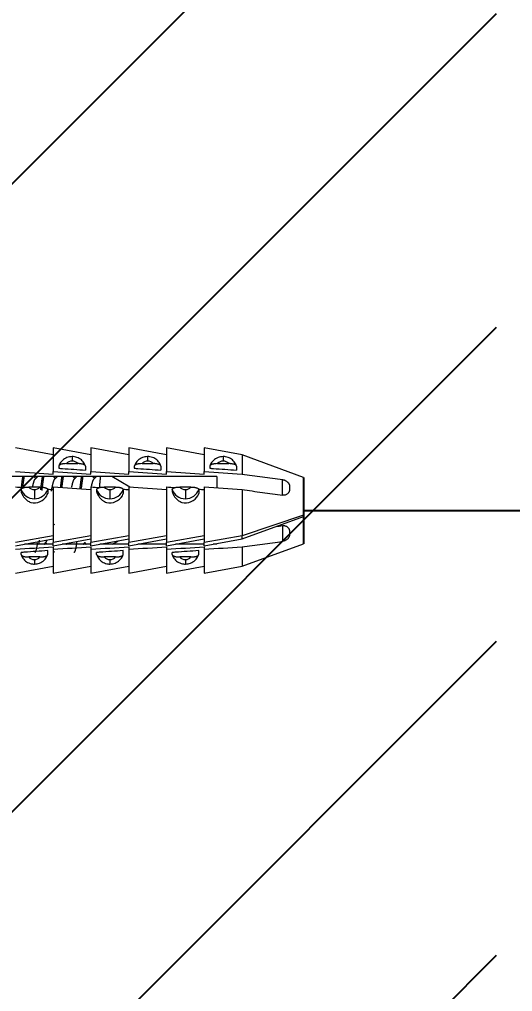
# Model space of a CAD drawing. Header units: millimetres. Extents: x 11618 to 13994, y -5897 to -2537.
# Drawn here: x 13550.8 to 13586, y -3831.5 to -3762 of the extents above; entities that cross this region are included whole.
import ezdxf

# ---------------------------------------------------------------- set-up
doc = ezdxf.new("R2010")
doc.units = ezdxf.units.MM
doc.layers.add('DIM', color=3, linetype='Continuous', lineweight=13)
doc.layers.add('hatch', color=2, linetype='Continuous')
doc.styles.get("Standard").update_dxf_attribs({"font": 'arial.ttf'})
doc.dimstyles.get("Standard").update_dxf_attribs({"dimtxt": 0.18, "dimasz": 0.18, "dimexe": 0.18, "dimexo": 0.0625, "dimgap": 0.09, "dimtad": 0, "dimtih": 1, "dimtoh": 1, "dimdec": 1, "dimdsep": 46, "dimtxsty": 'Standard', "dimcen": 0.09, "dimadec": 0, "dimazin": 0, "dimtfac": 1, "dimtdec": 1, "dimtofl": 0, "dimtmove": 0, "dimatfit": 3, "dimfxl": 1, "dimtolj": 1, "dimtzin": 0, "dimarcsym": 0})

# ---------------------------------------------------------------- blocks, each defined once
blk = doc.blocks.new('*D31')
at = {"layer": 'Defpoints', "color": 0, "transparency": 16777216}
for p in [(13571.092, -3797.14), (13583.429, -4678.241), (13722.898, -4678.241)]:
    blk.add_point(p, dxfattribs=at)
at = {"layer": 'DIM', "color": 0, "lineweight": -2, "transparency": 16777216}
for p, q in [((13571.155, -3797.14), (13723.078, -3797.14)), ((13722.898, -3815.14), (13722.898, -4228.975)), ((13722.898, -4660.241), (13722.898, -4257.355)), ((13583.491, -4678.241), (13723.078, -4678.241))]:
    blk.add_line(p, q, dxfattribs=at)
at = {"layer": 'DIM', "color": 0, "transparency": 16777216}
for points in [[(13719.898, -3815.14), (13725.898, -3815.14), (13722.898, -3797.14)], [(13719.898, -4660.241), (13725.898, -4660.241), (13722.898, -4678.241)]]:
    blk.add_solid(points, dxfattribs=at)
at = {"layer": 'DIM', "color": 3, "transparency": 16777216, "insert": (13722.898, -4243.165), "char_height": 18, "attachment_point": 5}
blk.add_mtext('\\A1;881', dxfattribs=at)

msp = doc.modelspace()

# ---------------------------------------------------------------- hatches: boundary and pattern name
at = {"layer": 'hatch'}
h = msp.add_hatch(dxfattribs=at)
h.set_pattern_fill('ANSI31', color=256, scale=5)
h.set_pattern_definition([(45, (-1601.865, 0), (-11.22532, 11.22532), [])])
h.paths.add_polyline_path([(13534.892, -5533.88), (13584.892, -5533.88), (13584.892, -3463.314), (13534.892, -3463.314)])

# ---------------------------------------------------------------- linework, layer by layer
at = {"linetype": 'Continuous', "lineweight": 18, "extrusion": (-1, -2.22045e-16, 0)}
for p, q in [((13553.192, -3793.162), (13550.492, -3792.662)), ((13553.192, -3792.662), (13553.192, -3794.337)), ((13555.892, -3793.162), (13553.192, -3792.662)), ((13555.892, -3792.662), (13555.892, -3794.337)), ((13558.592, -3793.162), (13555.892, -3792.662)), ((13558.592, -3792.662), (13558.592, -3794.337)), ((13561.292, -3793.162), (13558.592, -3792.662)), ((13561.292, -3792.662), (13561.292, -3794.337)), ((13563.992, -3793.162), (13561.292, -3792.662)), ((13563.992, -3792.662), (13563.992, -3794.337)), ((13566.692, -3793.162), (13563.992, -3792.662)), ((13566.692, -3793.162), (13566.692, -3794.524)), ((13571.092, -3794.762), (13566.692, -3793.162)), ((13553.588, -3793.965), (13553.588, -3794.11)), ((13554.142, -3793.782), (13554.942, -3793.782)), ((13555.496, -3793.965), (13555.496, -3794.245)), ((13558.988, -3793.965), (13558.988, -3794.11)), ((13559.542, -3793.782), (13560.342, -3793.782)), ((13560.896, -3793.965), (13560.896, -3794.245)), ((13564.388, -3793.965), (13564.388, -3794.11)), ((13564.942, -3793.782), (13565.742, -3793.782)), ((13566.296, -3793.965), (13566.296, -3794.245)), ((13564.892, -3794.712), (13541.892, -3794.712)), ((13553.192, -3794.524), (13553.192, -3794.337)), ((13555.892, -3794.524), (13555.892, -3794.337)), ((13558.674, -3795.459), (13557.381, -3794.712)), ((13558.592, -3794.524), (13558.592, -3794.337)), ((13561.292, -3794.524), (13561.292, -3794.337)), ((13563.992, -3794.524), (13563.992, -3794.337)), ((13564.892, -3794.712), (13564.892, -3795.515)), ((13571.092, -3797.464), (13571.092, -3794.762)), ((13550.888, -3795.64), (13550.888, -3795.784)), ((13552.242, -3795.456), (13551.442, -3795.456)), ((13552.796, -3795.64), (13552.796, -3795.919)), ((13553.192, -3795.453), (13553.192, -3799.417)), ((13555.892, -3795.453), (13555.892, -3799.417)), ((13556.288, -3795.64), (13556.288, -3795.784)), ((13557.642, -3795.456), (13556.842, -3795.456)), ((13558.196, -3795.64), (13558.196, -3795.919)), ((13558.592, -3795.453), (13558.592, -3799.417)), ((13561.292, -3795.453), (13561.292, -3799.417)), ((13561.688, -3795.64), (13561.688, -3795.784)), ((13563.042, -3795.456), (13562.242, -3795.456)), ((13563.596, -3795.64), (13563.596, -3795.919)), ((13563.992, -3795.453), (13563.992, -3799.417)), ((13566.692, -3795.64), (13566.692, -3798.952)), ((13570.092, -3795.422), (13570.092, -3795.608)), ((13566.692, -3799.162), (13571.092, -3797.562)), ((13571.092, -3797.464), (13571.092, -3797.562)), ((13571.092, -3799.518), (13571.092, -3797.562)), ((13566.692, -3799.162), (13566.692, -3798.952)), ((13570.092, -3798.651), (13570.092, -3798.838)), ((13550.492, -3799.662), (13553.192, -3799.162)), ((13553.193, -3799.543), (13551.137, -3799.543)), ((13553.192, -3799.662), (13555.892, -3799.162)), ((13553.192, -3799.662), (13553.192, -3799.417)), ((13553.192, -3799.725), (13553.192, -3799.906)), ((13555.892, -3799.543), (13553.836, -3799.543)), ((13555.892, -3799.662), (13558.592, -3799.162)), ((13555.892, -3799.662), (13555.892, -3799.417)), ((13555.892, -3799.725), (13555.892, -3799.906)), ((13558.592, -3799.543), (13556.536, -3799.543)), ((13557.425, -3799.543), (13557.844, -3799.3)), ((13558.592, -3799.662), (13561.292, -3799.162)), ((13558.592, -3799.662), (13558.592, -3799.417)), ((13558.592, -3799.725), (13558.592, -3799.906)), ((13561.292, -3799.543), (13559.236, -3799.543)), ((13561.292, -3799.662), (13563.992, -3799.162)), ((13561.292, -3799.662), (13561.292, -3799.417)), ((13561.292, -3799.725), (13561.292, -3799.906)), ((13563.992, -3799.543), (13561.936, -3799.543)), ((13563.992, -3799.662), (13566.692, -3799.162)), ((13563.992, -3799.662), (13563.992, -3799.417)), ((13563.992, -3799.725), (13563.992, -3799.906)), ((13564.892, -3799.543), (13564.636, -3799.543)), ((13564.892, -3799.543), (13564.892, -3799.495)), ((13566.692, -3801.118), (13571.092, -3799.518)), ((13566.692, -3799.725), (13566.692, -3801.118)), ((13550.888, -3800.276), (13550.888, -3800.136)), ((13552.242, -3800.454), (13551.442, -3800.454)), ((13552.796, -3800.276), (13552.796, -3800.005)), ((13553.192, -3799.906), (13553.192, -3801.618)), ((13555.892, -3799.906), (13555.892, -3801.618)), ((13556.288, -3800.276), (13556.288, -3800.136)), ((13557.642, -3800.454), (13556.842, -3800.454)), ((13558.196, -3800.276), (13558.196, -3800.005)), ((13558.592, -3799.906), (13558.592, -3801.618)), ((13561.292, -3799.906), (13561.292, -3801.618)), ((13561.688, -3800.276), (13561.688, -3800.136)), ((13563.042, -3800.454), (13562.242, -3800.454)), ((13563.596, -3800.276), (13563.596, -3800.005)), ((13563.992, -3799.906), (13563.992, -3801.618)), ((13550.492, -3801.618), (13553.192, -3801.118)), ((13553.192, -3801.618), (13555.892, -3801.118)), ((13555.892, -3801.618), (13558.592, -3801.118)), ((13558.592, -3801.618), (13561.292, -3801.118)), ((13561.292, -3801.618), (13563.992, -3801.118)), ((13563.992, -3801.618), (13566.692, -3801.118))]:
    msp.add_line(p, q, dxfattribs=at)
at = {"linetype": 'Continuous', "lineweight": 13, "extrusion": (-1, -2.22045e-16, 0)}
for p, q in [((13554.542, -3793.279), (13554.542, -3793.596)), ((13559.942, -3793.279), (13559.942, -3793.596)), ((13565.342, -3793.279), (13565.342, -3793.596)), ((13569.592, -3796.04), (13569.592, -3794.924)), ((13551.842, -3795.642), (13551.842, -3796.291)), ((13557.242, -3795.642), (13557.242, -3796.291)), ((13562.642, -3795.642), (13562.642, -3796.291)), ((13571.092, -3797.464), (13566.692, -3798.952)), ((13569.592, -3798.216), (13569.592, -3799.338)), ((13553.192, -3798.952), (13550.492, -3799.417)), ((13555.892, -3798.952), (13553.192, -3799.417)), ((13558.592, -3798.952), (13555.892, -3799.417)), ((13561.292, -3798.952), (13558.592, -3799.417)), ((13563.992, -3798.952), (13561.292, -3799.417)), ((13566.692, -3798.952), (13563.992, -3799.417)), ((13551.842, -3800.641), (13551.842, -3800.963)), ((13557.242, -3800.641), (13557.242, -3800.963)), ((13562.642, -3800.641), (13562.642, -3800.963))]:
    msp.add_line(p, q, dxfattribs=at)
at = {"color": 6}
msp.add_line((13571.092, -3794.762), (13571.092, -3799.518), dxfattribs=at)
at = {"linetype": 'Continuous', "lineweight": 13}
for centre, major_axis, ratio, start_param, end_param in [((13554.542, -3794.061), (-0.5, 0), 0.930053, 4.712389, 5.639684), ((13554.542, -3794.061), (-0.5, 0), 0.930053, 3.785094, 4.712389), ((13559.942, -3794.061), (-0.5, 0), 0.930053, 4.712389, 5.639684), ((13559.942, -3794.061), (-0.5, 0), 0.930053, 3.785094, 4.712389), ((13565.342, -3794.061), (-0.5, 0), 0.930053, 4.712389, 5.639684), ((13565.342, -3794.061), (-0.5, 0), 0.930053, 3.785094, 4.712389), ((13551.842, -3795.177), (-0.5, 0), 0.930053, 0.643501, 1.570796), ((13551.842, -3795.177), (-0.5, 0), 0.930053, 1.570796, 2.498092), ((13557.242, -3795.177), (-0.5, 0), 0.930053, 0.643501, 1.570796), ((13557.242, -3795.177), (-0.5, 0), 0.930053, 1.570796, 2.498092), ((13562.642, -3795.177), (-0.5, 0), 0.930053, 0.643501, 1.570796), ((13562.642, -3795.177), (-0.5, 0), 0.930053, 1.570796, 2.498092), ((13551.842, -3800.174), (0.5, 0), 0.934495, 3.785094, 4.712389), ((13551.842, -3800.174), (0.5, 0), 0.934495, 4.712389, 5.639684), ((13557.242, -3800.174), (0.5, 0), 0.934495, 3.785094, 4.712389), ((13557.242, -3800.174), (0.5, 0), 0.934495, 4.712389, 5.639684), ((13562.642, -3800.174), (0.5, 0), 0.934495, 3.785094, 4.712389), ((13562.642, -3800.174), (0.5, 0), 0.934495, 4.712389, 5.639684)]:
    msp.add_ellipse(centre, major_axis=major_axis, ratio=ratio, start_param=start_param, end_param=end_param, dxfattribs=at)
at = {"linetype": 'Continuous', "lineweight": 18}
for centre, major_axis, start_param, end_param in [((13551.842, -3795.361), (1, 0), 3.446285, 4.712389), ((13551.842, -3795.361), (1, 0), 4.712389, 5.978493), ((13557.242, -3795.361), (1, 0), 3.446285, 4.712389), ((13557.242, -3795.361), (1, 0), 4.712389, 5.978493), ((13562.642, -3795.361), (1, 0), 3.446285, 4.712389), ((13562.642, -3795.361), (1, 0), 4.712389, 5.978493), ((13551.842, -3795.654), (-1, 0), 1.316173, 2.673058), ((13557.242, -3795.654), (-1, 0), 1.316173, 2.673058), ((13562.642, -3795.654), (-1, 0), 1.316173, 2.673058)]:
    msp.add_ellipse(centre, major_axis=major_axis, ratio=0.930053, start_param=start_param, end_param=end_param, dxfattribs=at)
for points, knots in [([(13554.542, -3793.279), (13554.411, -3793.281), (13554.164, -3793.326), (13553.829, -3793.531), (13553.657, -3793.772), (13553.6, -3793.921), (13553.589, -3793.952)], [0, 0, 0, 0, 0.300257, 0.610351, 0.919568, 1, 1, 1, 1]), ([(13555.495, -3793.952), (13555.456, -3793.838), (13555.345, -3793.635), (13555.066, -3793.396), (13554.777, -3793.294), (13554.599, -3793.28), (13554.542, -3793.279)], [0, 0, 0, 0, 0.280795, 0.569643, 0.864674, 1, 1, 1, 1]), ([(13559.942, -3793.279), (13559.811, -3793.281), (13559.564, -3793.326), (13559.229, -3793.531), (13559.057, -3793.772), (13559, -3793.921), (13558.989, -3793.952)], [0, 0, 0, 0, 0.300257, 0.610351, 0.919568, 1, 1, 1, 1]), ([(13560.895, -3793.952), (13560.856, -3793.838), (13560.745, -3793.635), (13560.466, -3793.396), (13560.177, -3793.294), (13559.999, -3793.28), (13559.942, -3793.279)], [0, 0, 0, 0, 0.280795, 0.569643, 0.864674, 1, 1, 1, 1]), ([(13565.342, -3793.279), (13565.211, -3793.281), (13564.964, -3793.326), (13564.629, -3793.531), (13564.457, -3793.772), (13564.4, -3793.921), (13564.389, -3793.952)], [0, 0, 0, 0, 0.300257, 0.610351, 0.919568, 1, 1, 1, 1]), ([(13566.295, -3793.952), (13566.256, -3793.838), (13566.145, -3793.635), (13565.866, -3793.396), (13565.577, -3793.294), (13565.399, -3793.28), (13565.342, -3793.279)], [0, 0, 0, 0, 0.280795, 0.569643, 0.864674, 1, 1, 1, 1]), ([(13554.142, -3793.782), (13554.073, -3793.782), (13554.004, -3793.785), (13553.922, -3793.795), (13553.906, -3793.798), (13553.874, -3793.803), (13553.843, -3793.808), (13553.813, -3793.815), (13553.792, -3793.821), (13553.785, -3793.823), (13553.771, -3793.827), (13553.765, -3793.829), (13553.732, -3793.839), (13553.708, -3793.848), (13553.677, -3793.863), (13553.667, -3793.869), (13553.653, -3793.877), (13553.649, -3793.88), (13553.641, -3793.885), (13553.637, -3793.888), (13553.619, -3793.903), (13553.607, -3793.915), (13553.596, -3793.933), (13553.593, -3793.94), (13553.589, -3793.953), (13553.588, -3793.959), (13553.588, -3793.965)], [0, 0, 0, 0, 0.25, 0.25, 0.3125, 0.3125, 0.375, 0.4375, 0.4375, 0.46875, 0.46875, 0.5, 0.5, 0.625, 0.625, 0.6875, 0.6875, 0.71875, 0.71875, 0.75, 0.75, 0.875, 0.875, 0.9375, 0.9375, 1, 1, 1, 1]), ([(13553.588, -3794.11), (13553.673, -3794.116), (13553.758, -3794.122), (13554.394, -3794.167), (13554.945, -3794.206), (13555.496, -3794.245)], [0, 0, 0, 0, 0.133394, 0.133394, 1, 1, 1, 1]), ([(13555.496, -3793.965), (13555.496, -3793.953), (13555.492, -3793.94), (13555.481, -3793.921), (13555.477, -3793.915), (13555.465, -3793.903), (13555.459, -3793.897), (13555.437, -3793.88), (13555.419, -3793.869), (13555.393, -3793.856), (13555.387, -3793.854), (13555.376, -3793.849), (13555.359, -3793.842), (13555.328, -3793.831), (13555.301, -3793.823), (13555.272, -3793.815), (13555.257, -3793.812), (13555.212, -3793.803), (13555.18, -3793.797), (13555.131, -3793.791), (13555.114, -3793.79), (13555.08, -3793.787), (13555.063, -3793.785), (13555.012, -3793.783), (13554.977, -3793.782), (13554.942, -3793.782)], [0, 0, 0, 0, 0.125, 0.125, 0.1875, 0.1875, 0.25, 0.25, 0.375, 0.375, 0.40625, 0.40625, 0.4375, 0.5, 0.5625, 0.5625, 0.625, 0.625, 0.75, 0.75, 0.8125, 0.8125, 0.875, 0.875, 1, 1, 1, 1]), ([(13559.542, -3793.782), (13559.473, -3793.782), (13559.404, -3793.785), (13559.322, -3793.795), (13559.306, -3793.798), (13559.274, -3793.803), (13559.243, -3793.808), (13559.213, -3793.815), (13559.192, -3793.821), (13559.185, -3793.823), (13559.171, -3793.827), (13559.165, -3793.829), (13559.132, -3793.839), (13559.108, -3793.848), (13559.077, -3793.863), (13559.067, -3793.869), (13559.053, -3793.877), (13559.049, -3793.88), (13559.041, -3793.885), (13559.037, -3793.888), (13559.019, -3793.903), (13559.007, -3793.915), (13558.996, -3793.933), (13558.993, -3793.94), (13558.989, -3793.953), (13558.988, -3793.959), (13558.988, -3793.965)], [0, 0, 0, 0, 0.25, 0.25, 0.3125, 0.3125, 0.375, 0.4375, 0.4375, 0.46875, 0.46875, 0.5, 0.5, 0.625, 0.625, 0.6875, 0.6875, 0.71875, 0.71875, 0.75, 0.75, 0.875, 0.875, 0.9375, 0.9375, 1, 1, 1, 1]), ([(13558.988, -3794.11), (13559.073, -3794.116), (13559.158, -3794.122), (13559.794, -3794.167), (13560.345, -3794.206), (13560.896, -3794.245)], [0, 0, 0, 0, 0.133394, 0.133394, 1, 1, 1, 1]), ([(13560.896, -3793.965), (13560.896, -3793.953), (13560.892, -3793.94), (13560.881, -3793.921), (13560.877, -3793.915), (13560.865, -3793.903), (13560.859, -3793.897), (13560.837, -3793.88), (13560.819, -3793.869), (13560.793, -3793.856), (13560.787, -3793.854), (13560.776, -3793.849), (13560.759, -3793.842), (13560.728, -3793.831), (13560.701, -3793.823), (13560.672, -3793.815), (13560.657, -3793.812), (13560.612, -3793.803), (13560.58, -3793.797), (13560.531, -3793.791), (13560.514, -3793.79), (13560.48, -3793.787), (13560.463, -3793.785), (13560.412, -3793.783), (13560.377, -3793.782), (13560.342, -3793.782)], [0, 0, 0, 0, 0.125, 0.125, 0.1875, 0.1875, 0.25, 0.25, 0.375, 0.375, 0.40625, 0.40625, 0.4375, 0.5, 0.5625, 0.5625, 0.625, 0.625, 0.75, 0.75, 0.8125, 0.8125, 0.875, 0.875, 1, 1, 1, 1]), ([(13564.942, -3793.782), (13564.873, -3793.782), (13564.804, -3793.785), (13564.722, -3793.795), (13564.706, -3793.798), (13564.674, -3793.803), (13564.643, -3793.808), (13564.613, -3793.815), (13564.592, -3793.821), (13564.585, -3793.823), (13564.571, -3793.827), (13564.565, -3793.829), (13564.532, -3793.839), (13564.508, -3793.848), (13564.477, -3793.863), (13564.467, -3793.869), (13564.453, -3793.877), (13564.449, -3793.88), (13564.441, -3793.885), (13564.437, -3793.888), (13564.419, -3793.903), (13564.407, -3793.915), (13564.396, -3793.933), (13564.393, -3793.94), (13564.389, -3793.953), (13564.388, -3793.959), (13564.388, -3793.965)], [0, 0, 0, 0, 0.25, 0.25, 0.3125, 0.3125, 0.375, 0.4375, 0.4375, 0.46875, 0.46875, 0.5, 0.5, 0.625, 0.625, 0.6875, 0.6875, 0.71875, 0.71875, 0.75, 0.75, 0.875, 0.875, 0.9375, 0.9375, 1, 1, 1, 1]), ([(13564.388, -3794.11), (13564.473, -3794.116), (13564.558, -3794.122), (13565.194, -3794.167), (13565.745, -3794.206), (13566.296, -3794.245)], [0, 0, 0, 0, 0.133394, 0.133394, 1, 1, 1, 1]), ([(13566.296, -3793.965), (13566.296, -3793.953), (13566.292, -3793.94), (13566.281, -3793.921), (13566.277, -3793.915), (13566.265, -3793.903), (13566.259, -3793.897), (13566.237, -3793.88), (13566.219, -3793.869), (13566.193, -3793.856), (13566.187, -3793.854), (13566.176, -3793.849), (13566.159, -3793.842), (13566.128, -3793.831), (13566.101, -3793.823), (13566.072, -3793.815), (13566.057, -3793.812), (13566.012, -3793.803), (13565.98, -3793.797), (13565.931, -3793.791), (13565.914, -3793.79), (13565.88, -3793.787), (13565.863, -3793.785), (13565.812, -3793.783), (13565.777, -3793.782), (13565.742, -3793.782)], [0, 0, 0, 0, 0.125, 0.125, 0.1875, 0.1875, 0.25, 0.25, 0.375, 0.375, 0.40625, 0.40625, 0.4375, 0.5, 0.5625, 0.5625, 0.625, 0.625, 0.75, 0.75, 0.8125, 0.8125, 0.875, 0.875, 1, 1, 1, 1]), ([(13556.561, -3794.712), (13556.56, -3794.717), (13556.56, -3794.723), (13556.555, -3794.767), (13556.55, -3794.808), (13556.537, -3794.937), (13556.528, -3795.03), (13556.516, -3795.156), (13556.514, -3795.182), (13556.51, -3795.235), (13556.507, -3795.261), (13556.5, -3795.341), (13556.495, -3795.406), (13556.489, -3795.473), (13556.488, -3795.484)], [0, 0, 0, 0, 0.025694, 0.025694, 0.213241, 0.213241, 0.588334, 0.588334, 0.682108, 0.682108, 0.775881, 0.775881, 0.963428, 1, 1, 1, 1]), ([(13566.692, -3794.524), (13567.176, -3794.59), (13567.66, -3794.656), (13568.627, -3794.789), (13569.11, -3794.856), (13569.592, -3794.924)], [0, 0, 0, 0, 0.5, 0.5, 1, 1, 1, 1]), ([(13569.592, -3794.924), (13569.624, -3794.928), (13569.655, -3794.935), (13569.701, -3794.949), (13569.717, -3794.954), (13569.748, -3794.966), (13569.763, -3794.972), (13569.808, -3794.993), (13569.837, -3795.009), (13569.878, -3795.037), (13569.891, -3795.047), (13569.917, -3795.068), (13569.93, -3795.078), (13569.965, -3795.112), (13569.986, -3795.136), (13570.01, -3795.169), (13570.015, -3795.175), (13570.023, -3795.189), (13570.036, -3795.209), (13570.054, -3795.244), (13570.065, -3795.272), (13570.075, -3795.302), (13570.079, -3795.317), (13570.089, -3795.361), (13570.092, -3795.392), (13570.092, -3795.422)], [0, 0, 0, 0, 0.125, 0.125, 0.1875, 0.1875, 0.25, 0.25, 0.375, 0.375, 0.4375, 0.4375, 0.5, 0.5, 0.625, 0.625, 0.65625, 0.65625, 0.6875, 0.75, 0.8125, 0.8125, 0.875, 0.875, 1, 1, 1, 1]), ([(13550.888, -3795.64), (13550.888, -3795.627), (13550.892, -3795.614), (13550.903, -3795.595), (13550.908, -3795.589), (13550.919, -3795.577), (13550.926, -3795.571), (13550.948, -3795.554), (13550.965, -3795.543), (13550.992, -3795.53), (13550.997, -3795.528), (13551.008, -3795.523), (13551.026, -3795.516), (13551.057, -3795.505), (13551.084, -3795.497), (13551.113, -3795.49), (13551.127, -3795.486), (13551.173, -3795.477), (13551.204, -3795.472), (13551.254, -3795.465), (13551.271, -3795.464), (13551.304, -3795.461), (13551.321, -3795.46), (13551.373, -3795.457), (13551.407, -3795.456), (13551.442, -3795.456)], [0, 0, 0, 0, 0.125, 0.125, 0.1875, 0.1875, 0.25, 0.25, 0.375, 0.375, 0.40625, 0.40625, 0.4375, 0.5, 0.5625, 0.5625, 0.625, 0.625, 0.75, 0.75, 0.8125, 0.8125, 0.875, 0.875, 1, 1, 1, 1]), ([(13552.242, -3795.456), (13552.312, -3795.456), (13552.38, -3795.459), (13552.463, -3795.469), (13552.479, -3795.472), (13552.511, -3795.477), (13552.542, -3795.483), (13552.571, -3795.489), (13552.592, -3795.495), (13552.599, -3795.497), (13552.613, -3795.501), (13552.62, -3795.503), (13552.653, -3795.513), (13552.677, -3795.522), (13552.708, -3795.538), (13552.718, -3795.543), (13552.731, -3795.551), (13552.736, -3795.554), (13552.744, -3795.56), (13552.748, -3795.562), (13552.766, -3795.577), (13552.777, -3795.589), (13552.789, -3795.608), (13552.791, -3795.614), (13552.795, -3795.627), (13552.796, -3795.633), (13552.796, -3795.64)], [0, 0, 0, 0, 0.25, 0.25, 0.3125, 0.3125, 0.375, 0.4375, 0.4375, 0.46875, 0.46875, 0.5, 0.5, 0.625, 0.625, 0.6875, 0.6875, 0.71875, 0.71875, 0.75, 0.75, 0.875, 0.875, 0.9375, 0.9375, 1, 1, 1, 1]), ([(13556.288, -3795.64), (13556.288, -3795.627), (13556.292, -3795.614), (13556.303, -3795.595), (13556.308, -3795.589), (13556.319, -3795.577), (13556.326, -3795.571), (13556.348, -3795.554), (13556.365, -3795.543), (13556.392, -3795.53), (13556.397, -3795.528), (13556.408, -3795.523), (13556.426, -3795.516), (13556.457, -3795.505), (13556.484, -3795.497), (13556.513, -3795.49), (13556.527, -3795.486), (13556.573, -3795.477), (13556.604, -3795.472), (13556.654, -3795.465), (13556.671, -3795.464), (13556.704, -3795.461), (13556.721, -3795.46), (13556.773, -3795.457), (13556.807, -3795.456), (13556.842, -3795.456)], [0, 0, 0, 0, 0.125, 0.125, 0.1875, 0.1875, 0.25, 0.25, 0.375, 0.375, 0.40625, 0.40625, 0.4375, 0.5, 0.5625, 0.5625, 0.625, 0.625, 0.75, 0.75, 0.8125, 0.8125, 0.875, 0.875, 1, 1, 1, 1]), ([(13557.642, -3795.456), (13557.712, -3795.456), (13557.78, -3795.459), (13557.863, -3795.469), (13557.879, -3795.472), (13557.911, -3795.477), (13557.942, -3795.483), (13557.971, -3795.489), (13557.992, -3795.495), (13557.999, -3795.497), (13558.013, -3795.501), (13558.02, -3795.503), (13558.053, -3795.513), (13558.077, -3795.522), (13558.108, -3795.538), (13558.118, -3795.543), (13558.131, -3795.551), (13558.136, -3795.554), (13558.144, -3795.56), (13558.148, -3795.562), (13558.166, -3795.577), (13558.177, -3795.589), (13558.189, -3795.608), (13558.191, -3795.614), (13558.195, -3795.627), (13558.196, -3795.633), (13558.196, -3795.64)], [0, 0, 0, 0, 0.25, 0.25, 0.3125, 0.3125, 0.375, 0.4375, 0.4375, 0.46875, 0.46875, 0.5, 0.5, 0.625, 0.625, 0.6875, 0.6875, 0.71875, 0.71875, 0.75, 0.75, 0.875, 0.875, 0.9375, 0.9375, 1, 1, 1, 1]), ([(13561.688, -3795.64), (13561.688, -3795.627), (13561.692, -3795.614), (13561.703, -3795.595), (13561.708, -3795.589), (13561.719, -3795.577), (13561.726, -3795.571), (13561.748, -3795.554), (13561.765, -3795.543), (13561.792, -3795.53), (13561.797, -3795.528), (13561.808, -3795.523), (13561.826, -3795.516), (13561.857, -3795.505), (13561.884, -3795.497), (13561.913, -3795.49), (13561.927, -3795.486), (13561.973, -3795.477), (13562.004, -3795.472), (13562.054, -3795.465), (13562.071, -3795.464), (13562.104, -3795.461), (13562.121, -3795.46), (13562.173, -3795.457), (13562.207, -3795.456), (13562.242, -3795.456)], [0, 0, 0, 0, 0.125, 0.125, 0.1875, 0.1875, 0.25, 0.25, 0.375, 0.375, 0.40625, 0.40625, 0.4375, 0.5, 0.5625, 0.5625, 0.625, 0.625, 0.75, 0.75, 0.8125, 0.8125, 0.875, 0.875, 1, 1, 1, 1]), ([(13563.042, -3795.456), (13563.112, -3795.456), (13563.18, -3795.459), (13563.263, -3795.469), (13563.279, -3795.472), (13563.311, -3795.477), (13563.342, -3795.483), (13563.371, -3795.489), (13563.392, -3795.495), (13563.399, -3795.497), (13563.413, -3795.501), (13563.42, -3795.503), (13563.453, -3795.513), (13563.477, -3795.522), (13563.508, -3795.538), (13563.518, -3795.543), (13563.531, -3795.551), (13563.536, -3795.554), (13563.544, -3795.56), (13563.548, -3795.562), (13563.566, -3795.577), (13563.577, -3795.589), (13563.589, -3795.608), (13563.591, -3795.614), (13563.595, -3795.627), (13563.596, -3795.633), (13563.596, -3795.64)], [0, 0, 0, 0, 0.25, 0.25, 0.3125, 0.3125, 0.375, 0.4375, 0.4375, 0.46875, 0.46875, 0.5, 0.5, 0.625, 0.625, 0.6875, 0.6875, 0.71875, 0.71875, 0.75, 0.75, 0.875, 0.875, 0.9375, 0.9375, 1, 1, 1, 1]), ([(13566.692, -3795.64), (13567.176, -3795.706), (13567.66, -3795.772), (13568.627, -3795.905), (13569.11, -3795.972), (13569.592, -3796.04)], [0, 0, 0, 0, 0.5, 0.5, 1, 1, 1, 1]), ([(13570.092, -3795.608), (13570.092, -3795.64), (13570.089, -3795.671), (13570.079, -3795.717), (13570.075, -3795.732), (13570.065, -3795.762), (13570.06, -3795.777), (13570.04, -3795.82), (13570.024, -3795.847), (13570.001, -3795.878), (13569.996, -3795.884), (13569.986, -3795.897), (13569.981, -3795.903), (13569.965, -3795.92), (13569.954, -3795.931), (13569.918, -3795.961), (13569.893, -3795.979), (13569.837, -3796.009), (13569.808, -3796.02), (13569.763, -3796.033), (13569.748, -3796.036), (13569.717, -3796.041), (13569.702, -3796.043), (13569.655, -3796.046), (13569.624, -3796.044), (13569.592, -3796.04)], [0, 0, 0, 0, 0.125, 0.125, 0.1875, 0.1875, 0.25, 0.25, 0.375, 0.375, 0.40625, 0.40625, 0.4375, 0.4375, 0.5, 0.5, 0.625, 0.625, 0.75, 0.75, 0.8125, 0.8125, 0.875, 0.875, 1, 1, 1, 1]), ([(13550.888, -3795.784), (13550.901, -3795.828), (13550.917, -3795.871), (13550.953, -3795.954), (13550.973, -3795.994), (13551.006, -3796.053), (13551.018, -3796.073), (13551.043, -3796.111), (13551.056, -3796.13), (13551.095, -3796.185), (13551.124, -3796.22), (13551.184, -3796.286), (13551.216, -3796.318), (13551.266, -3796.362), (13551.283, -3796.377), (13551.319, -3796.405), (13551.337, -3796.418), (13551.392, -3796.456), (13551.429, -3796.479), (13551.508, -3796.521), (13551.548, -3796.539), (13551.59, -3796.555)], [0, 0, 0, 0, 0.125, 0.125, 0.25, 0.25, 0.3125, 0.3125, 0.375, 0.375, 0.5, 0.5, 0.625, 0.625, 0.6875, 0.6875, 0.75, 0.75, 0.875, 0.875, 1, 1, 1, 1]), ([(13556.288, -3795.784), (13556.301, -3795.828), (13556.317, -3795.871), (13556.353, -3795.954), (13556.373, -3795.994), (13556.406, -3796.053), (13556.418, -3796.073), (13556.443, -3796.111), (13556.456, -3796.13), (13556.495, -3796.185), (13556.524, -3796.22), (13556.584, -3796.286), (13556.616, -3796.318), (13556.666, -3796.362), (13556.683, -3796.377), (13556.719, -3796.405), (13556.737, -3796.418), (13556.792, -3796.456), (13556.829, -3796.479), (13556.908, -3796.521), (13556.948, -3796.539), (13556.99, -3796.555)], [0, 0, 0, 0, 0.125, 0.125, 0.25, 0.25, 0.3125, 0.3125, 0.375, 0.375, 0.5, 0.5, 0.625, 0.625, 0.6875, 0.6875, 0.75, 0.75, 0.875, 0.875, 1, 1, 1, 1]), ([(13561.688, -3795.784), (13561.701, -3795.828), (13561.717, -3795.871), (13561.753, -3795.954), (13561.773, -3795.994), (13561.806, -3796.053), (13561.818, -3796.073), (13561.843, -3796.111), (13561.856, -3796.13), (13561.895, -3796.185), (13561.924, -3796.22), (13561.984, -3796.286), (13562.016, -3796.318), (13562.066, -3796.362), (13562.083, -3796.377), (13562.119, -3796.405), (13562.137, -3796.418), (13562.192, -3796.456), (13562.229, -3796.479), (13562.308, -3796.521), (13562.348, -3796.539), (13562.39, -3796.555)], [0, 0, 0, 0, 0.125, 0.125, 0.25, 0.25, 0.3125, 0.3125, 0.375, 0.375, 0.5, 0.5, 0.625, 0.625, 0.6875, 0.6875, 0.75, 0.75, 0.875, 0.875, 1, 1, 1, 1]), ([(13569.592, -3798.216), (13569.624, -3798.212), (13569.655, -3798.211), (13569.701, -3798.214), (13569.717, -3798.215), (13569.748, -3798.221), (13569.763, -3798.224), (13569.808, -3798.237), (13569.837, -3798.249), (13569.878, -3798.271), (13569.891, -3798.279), (13569.917, -3798.297), (13569.93, -3798.307), (13569.965, -3798.337), (13569.986, -3798.36), (13570.01, -3798.392), (13570.015, -3798.399), (13570.023, -3798.412), (13570.036, -3798.432), (13570.054, -3798.467), (13570.065, -3798.496), (13570.075, -3798.526), (13570.079, -3798.542), (13570.089, -3798.588), (13570.092, -3798.619), (13570.092, -3798.651)], [0, 0, 0, 0, 0.125, 0.125, 0.1875, 0.1875, 0.25, 0.25, 0.375, 0.375, 0.4375, 0.4375, 0.5, 0.5, 0.625, 0.625, 0.65625, 0.65625, 0.6875, 0.75, 0.8125, 0.8125, 0.875, 0.875, 1, 1, 1, 1]), ([(13570.092, -3798.838), (13570.092, -3798.869), (13570.089, -3798.899), (13570.079, -3798.944), (13570.075, -3798.959), (13570.065, -3798.988), (13570.06, -3799.003), (13570.04, -3799.046), (13570.024, -3799.073), (13570.001, -3799.105), (13569.996, -3799.112), (13569.986, -3799.124), (13569.981, -3799.131), (13569.965, -3799.149), (13569.954, -3799.161), (13569.918, -3799.195), (13569.893, -3799.215), (13569.837, -3799.253), (13569.808, -3799.269), (13569.763, -3799.29), (13569.748, -3799.296), (13569.717, -3799.308), (13569.702, -3799.313), (13569.655, -3799.327), (13569.624, -3799.333), (13569.592, -3799.338)], [0, 0, 0, 0, 0.125, 0.125, 0.1875, 0.1875, 0.25, 0.25, 0.375, 0.375, 0.40625, 0.40625, 0.4375, 0.4375, 0.5, 0.5, 0.625, 0.625, 0.75, 0.75, 0.8125, 0.8125, 0.875, 0.875, 1, 1, 1, 1]), ([(13566.692, -3799.725), (13567.176, -3799.661), (13567.66, -3799.597), (13568.627, -3799.468), (13569.11, -3799.403), (13569.592, -3799.338)], [0, 0, 0, 0, 0.5, 0.5, 1, 1, 1, 1]), ([(13552.796, -3800.005), (13552.245, -3800.043), (13551.694, -3800.081), (13551.058, -3800.125), (13550.973, -3800.13), (13550.888, -3800.136)], [0, 0, 0, 0, 0.866606, 0.866606, 1, 1, 1, 1]), ([(13550.888, -3800.276), (13550.888, -3800.289), (13550.892, -3800.301), (13550.903, -3800.319), (13550.908, -3800.325), (13550.919, -3800.337), (13550.926, -3800.342), (13550.948, -3800.359), (13550.965, -3800.37), (13550.992, -3800.382), (13550.997, -3800.385), (13551.008, -3800.389), (13551.026, -3800.396), (13551.057, -3800.407), (13551.084, -3800.415), (13551.113, -3800.422), (13551.127, -3800.425), (13551.173, -3800.434), (13551.204, -3800.439), (13551.254, -3800.445), (13551.271, -3800.447), (13551.304, -3800.449), (13551.321, -3800.451), (13551.373, -3800.453), (13551.407, -3800.454), (13551.442, -3800.454)], [0, 0, 0, 0, 0.125, 0.125, 0.1875, 0.1875, 0.25, 0.25, 0.375, 0.375, 0.40625, 0.40625, 0.4375, 0.5, 0.5625, 0.5625, 0.625, 0.625, 0.75, 0.75, 0.8125, 0.8125, 0.875, 0.875, 1, 1, 1, 1]), ([(13550.889, -3800.288), (13550.933, -3800.416), (13551.054, -3800.629), (13551.354, -3800.866), (13551.635, -3800.953), (13551.8, -3800.963), (13551.842, -3800.963)], [0, 0, 0, 0, 0.311271, 0.602146, 0.898228, 1, 1, 1, 1]), ([(13551.842, -3800.963), (13551.974, -3800.962), (13552.221, -3800.917), (13552.555, -3800.711), (13552.727, -3800.469), (13552.785, -3800.32), (13552.796, -3800.288)], [0, 0, 0, 0, 0.30059, 0.609885, 0.91828, 1, 1, 1, 1]), ([(13552.242, -3800.454), (13552.312, -3800.454), (13552.38, -3800.451), (13552.463, -3800.441), (13552.479, -3800.439), (13552.511, -3800.434), (13552.542, -3800.428), (13552.571, -3800.422), (13552.592, -3800.417), (13552.599, -3800.415), (13552.613, -3800.411), (13552.62, -3800.409), (13552.653, -3800.399), (13552.677, -3800.39), (13552.708, -3800.375), (13552.718, -3800.37), (13552.731, -3800.362), (13552.736, -3800.359), (13552.744, -3800.354), (13552.748, -3800.351), (13552.766, -3800.337), (13552.777, -3800.325), (13552.789, -3800.307), (13552.791, -3800.301), (13552.795, -3800.289), (13552.796, -3800.283), (13552.796, -3800.276)], [0, 0, 0, 0, 0.25, 0.25, 0.3125, 0.3125, 0.375, 0.4375, 0.4375, 0.46875, 0.46875, 0.5, 0.5, 0.625, 0.625, 0.6875, 0.6875, 0.71875, 0.71875, 0.75, 0.75, 0.875, 0.875, 0.9375, 0.9375, 1, 1, 1, 1]), ([(13558.196, -3800.005), (13557.645, -3800.043), (13557.094, -3800.081), (13556.458, -3800.125), (13556.373, -3800.13), (13556.288, -3800.136)], [0, 0, 0, 0, 0.866606, 0.866606, 1, 1, 1, 1]), ([(13556.288, -3800.276), (13556.288, -3800.289), (13556.292, -3800.301), (13556.303, -3800.319), (13556.308, -3800.325), (13556.319, -3800.337), (13556.326, -3800.342), (13556.348, -3800.359), (13556.365, -3800.37), (13556.392, -3800.382), (13556.397, -3800.385), (13556.408, -3800.389), (13556.426, -3800.396), (13556.457, -3800.407), (13556.484, -3800.415), (13556.513, -3800.422), (13556.527, -3800.425), (13556.573, -3800.434), (13556.604, -3800.439), (13556.654, -3800.445), (13556.671, -3800.447), (13556.704, -3800.449), (13556.721, -3800.451), (13556.773, -3800.453), (13556.807, -3800.454), (13556.842, -3800.454)], [0, 0, 0, 0, 0.125, 0.125, 0.1875, 0.1875, 0.25, 0.25, 0.375, 0.375, 0.40625, 0.40625, 0.4375, 0.5, 0.5625, 0.5625, 0.625, 0.625, 0.75, 0.75, 0.8125, 0.8125, 0.875, 0.875, 1, 1, 1, 1]), ([(13556.289, -3800.288), (13556.333, -3800.416), (13556.454, -3800.629), (13556.754, -3800.866), (13557.035, -3800.953), (13557.2, -3800.963), (13557.242, -3800.963)], [0, 0, 0, 0, 0.311271, 0.602146, 0.898228, 1, 1, 1, 1]), ([(13557.242, -3800.963), (13557.374, -3800.962), (13557.621, -3800.917), (13557.955, -3800.711), (13558.127, -3800.469), (13558.185, -3800.32), (13558.196, -3800.288)], [0, 0, 0, 0, 0.30059, 0.609885, 0.91828, 1, 1, 1, 1]), ([(13557.642, -3800.454), (13557.712, -3800.454), (13557.78, -3800.451), (13557.863, -3800.441), (13557.879, -3800.439), (13557.911, -3800.434), (13557.942, -3800.428), (13557.971, -3800.422), (13557.992, -3800.417), (13557.999, -3800.415), (13558.013, -3800.411), (13558.02, -3800.409), (13558.053, -3800.399), (13558.077, -3800.39), (13558.108, -3800.375), (13558.118, -3800.37), (13558.131, -3800.362), (13558.136, -3800.359), (13558.144, -3800.354), (13558.148, -3800.351), (13558.166, -3800.337), (13558.177, -3800.325), (13558.189, -3800.307), (13558.191, -3800.301), (13558.195, -3800.289), (13558.196, -3800.283), (13558.196, -3800.276)], [0, 0, 0, 0, 0.25, 0.25, 0.3125, 0.3125, 0.375, 0.4375, 0.4375, 0.46875, 0.46875, 0.5, 0.5, 0.625, 0.625, 0.6875, 0.6875, 0.71875, 0.71875, 0.75, 0.75, 0.875, 0.875, 0.9375, 0.9375, 1, 1, 1, 1]), ([(13563.596, -3800.005), (13563.045, -3800.043), (13562.494, -3800.081), (13561.858, -3800.125), (13561.773, -3800.13), (13561.688, -3800.136)], [0, 0, 0, 0, 0.866606, 0.866606, 1, 1, 1, 1]), ([(13561.688, -3800.276), (13561.688, -3800.289), (13561.692, -3800.301), (13561.703, -3800.319), (13561.708, -3800.325), (13561.719, -3800.337), (13561.726, -3800.342), (13561.748, -3800.359), (13561.765, -3800.37), (13561.792, -3800.382), (13561.797, -3800.385), (13561.808, -3800.389), (13561.826, -3800.396), (13561.857, -3800.407), (13561.884, -3800.415), (13561.913, -3800.422), (13561.927, -3800.425), (13561.973, -3800.434), (13562.004, -3800.439), (13562.054, -3800.445), (13562.071, -3800.447), (13562.104, -3800.449), (13562.121, -3800.451), (13562.173, -3800.453), (13562.207, -3800.454), (13562.242, -3800.454)], [0, 0, 0, 0, 0.125, 0.125, 0.1875, 0.1875, 0.25, 0.25, 0.375, 0.375, 0.40625, 0.40625, 0.4375, 0.5, 0.5625, 0.5625, 0.625, 0.625, 0.75, 0.75, 0.8125, 0.8125, 0.875, 0.875, 1, 1, 1, 1]), ([(13561.689, -3800.288), (13561.733, -3800.416), (13561.854, -3800.629), (13562.154, -3800.866), (13562.435, -3800.953), (13562.6, -3800.963), (13562.642, -3800.963)], [0, 0, 0, 0, 0.311271, 0.602146, 0.898228, 1, 1, 1, 1]), ([(13562.642, -3800.963), (13562.774, -3800.962), (13563.021, -3800.917), (13563.355, -3800.711), (13563.527, -3800.469), (13563.585, -3800.32), (13563.596, -3800.288)], [0, 0, 0, 0, 0.30059, 0.609885, 0.91828, 1, 1, 1, 1]), ([(13563.042, -3800.454), (13563.112, -3800.454), (13563.18, -3800.451), (13563.263, -3800.441), (13563.279, -3800.439), (13563.311, -3800.434), (13563.342, -3800.428), (13563.371, -3800.422), (13563.392, -3800.417), (13563.399, -3800.415), (13563.413, -3800.411), (13563.42, -3800.409), (13563.453, -3800.399), (13563.477, -3800.39), (13563.508, -3800.375), (13563.518, -3800.37), (13563.531, -3800.362), (13563.536, -3800.359), (13563.544, -3800.354), (13563.548, -3800.351), (13563.566, -3800.337), (13563.577, -3800.325), (13563.589, -3800.307), (13563.591, -3800.301), (13563.595, -3800.289), (13563.596, -3800.283), (13563.596, -3800.276)], [0, 0, 0, 0, 0.25, 0.25, 0.3125, 0.3125, 0.375, 0.4375, 0.4375, 0.46875, 0.46875, 0.5, 0.5, 0.625, 0.625, 0.6875, 0.6875, 0.71875, 0.71875, 0.75, 0.75, 0.875, 0.875, 0.9375, 0.9375, 1, 1, 1, 1])]:
    msp.add_open_spline(points, degree=3, knots=knots, dxfattribs=at)
for points, degree in [([(13550.492, -3794.337), (13551.392, -3794.399), (13552.292, -3794.461), (13553.192, -3794.524)], 3), ([(13551.942, -3794.841), (13551.881, -3794.777), (13551.821, -3794.712)], 2), ([(13552.064, -3794.712), (13551.983, -3794.799), (13551.901, -3794.885)], 2), ([(13553.192, -3794.337), (13554.092, -3794.399), (13554.992, -3794.461), (13555.892, -3794.524)], 3), ([(13553.342, -3794.841), (13553.281, -3794.777), (13553.221, -3794.712)], 2), ([(13553.464, -3794.712), (13553.384, -3794.797), (13553.304, -3794.882)], 2), ([(13554.742, -3794.841), (13554.681, -3794.777), (13554.621, -3794.712)], 2), ([(13554.864, -3794.712), (13554.782, -3794.799), (13554.7, -3794.886)], 2), ([(13555.892, -3794.337), (13556.792, -3794.399), (13557.692, -3794.461), (13558.592, -3794.524)], 3), ([(13556.142, -3794.841), (13556.082, -3794.777), (13556.021, -3794.712)], 2), ([(13556.264, -3794.712), (13556.185, -3794.797), (13556.105, -3794.881)], 2), ([(13558.592, -3794.337), (13559.492, -3794.399), (13560.392, -3794.461), (13561.292, -3794.524)], 3), ([(13561.292, -3794.337), (13562.192, -3794.399), (13563.092, -3794.461), (13563.992, -3794.524)], 3), ([(13563.992, -3794.337), (13564.892, -3794.399), (13565.792, -3794.461), (13566.692, -3794.524)], 3), ([(13550.492, -3795.453), (13550.694, -3795.467), (13550.896, -3795.481), (13551.097, -3795.495)], 3), ([(13552.79, -3795.612), (13552.924, -3795.621), (13553.058, -3795.631), (13553.192, -3795.64)], 3), ([(13553.192, -3795.453), (13554.092, -3795.515), (13554.992, -3795.578), (13555.892, -3795.64)], 3), ([(13555.892, -3795.453), (13556.094, -3795.467), (13556.296, -3795.481), (13556.497, -3795.495)], 3), ([(13558.19, -3795.612), (13558.324, -3795.621), (13558.458, -3795.631), (13558.592, -3795.64)], 3), ([(13558.592, -3795.453), (13559.492, -3795.515), (13560.392, -3795.578), (13561.292, -3795.64)], 3), ([(13561.292, -3795.453), (13561.494, -3795.467), (13561.696, -3795.481), (13561.897, -3795.495)], 3), ([(13563.59, -3795.612), (13563.724, -3795.621), (13563.858, -3795.631), (13563.992, -3795.64)], 3), ([(13563.992, -3795.453), (13564.892, -3795.515), (13565.792, -3795.578), (13566.692, -3795.64)], 3), ([(13552.735, -3796.074), (13552.759, -3796.025), (13552.78, -3795.973), (13552.796, -3795.919)], 3), ([(13558.135, -3796.074), (13558.159, -3796.025), (13558.18, -3795.973), (13558.196, -3795.919)], 3), ([(13563.535, -3796.074), (13563.559, -3796.025), (13563.58, -3795.973), (13563.596, -3795.919)], 3), ([(13553.192, -3798.068), (13553.229, -3798.108), (13553.266, -3798.147)], 2), ([(13569.12, -3798.28), (13569.278, -3798.259), (13569.435, -3798.238), (13569.592, -3798.216)], 3), ([(13550.492, -3799.906), (13551.392, -3799.846), (13552.292, -3799.786), (13553.192, -3799.725)], 3), ([(13551.31, -3799.51), (13551.325, -3799.527), (13551.34, -3799.543)], 2), ([(13552.544, -3799.543), (13552.612, -3799.471), (13552.679, -3799.4)], 2), ([(13552.642, -3799.439), (13552.691, -3799.491), (13552.74, -3799.543)], 2), ([(13553.192, -3799.906), (13554.092, -3799.846), (13554.992, -3799.786), (13555.892, -3799.725)], 3), ([(13553.944, -3799.543), (13553.956, -3799.53), (13553.967, -3799.518)], 2), ([(13554.095, -3799.495), (13554.118, -3799.519), (13554.14, -3799.543)], 2), ([(13555.344, -3799.543), (13555.414, -3799.469), (13555.483, -3799.395)], 2), ([(13555.442, -3799.439), (13555.491, -3799.491), (13555.54, -3799.543)], 2), ([(13555.892, -3799.906), (13556.792, -3799.846), (13557.692, -3799.786), (13558.592, -3799.725)], 3), ([(13558.592, -3799.906), (13559.492, -3799.846), (13560.392, -3799.786), (13561.292, -3799.725)], 3), ([(13561.292, -3799.906), (13562.192, -3799.846), (13563.092, -3799.786), (13563.992, -3799.725)], 3), ([(13563.992, -3799.906), (13564.892, -3799.846), (13565.792, -3799.786), (13566.692, -3799.725)], 3), ([(13553.192, -3800.025), (13553.229, -3800.064), (13553.266, -3800.103)], 2), ([(13555.883, -3799.907), (13555.888, -3799.912), (13555.892, -3799.918)], 2)]:
    msp.add_open_spline(points, degree=degree, dxfattribs=at)
for points, weights, knots in [([(13550.896, -3795.681), (13550.959, -3795.141), (13551.017, -3794.748), (13551.022, -3794.717), (13551.027, -3794.687)], [0.967342062395, 0.947600566354, 1, 0.995665891543, 0.991825329611], [0, 0, 0, 0.923606, 0.923606, 1, 1, 1]), ([(13551.025, -3795.435), (13551.073, -3795.044), (13551.117, -3794.748), (13551.122, -3794.717), (13551.127, -3794.687)], [0.962040714053, 0.959979639535, 1, 0.995665891543, 0.991825329611], [0, 0, 0, 0.902285, 0.902285, 1, 1, 1]), ([(13551.724, -3795.44), (13551.746, -3795.334), (13551.767, -3795.243), (13551.838, -3794.933), (13551.913, -3794.874)], [0.971218424878, 0.980731996458, 1, 0.937191215164, 0.978032436238], [0, 0, 0, 0.234756, 0.234756, 1, 1, 1]), ([(13552.3, -3795.647), (13552.361, -3795.128), (13552.417, -3794.748), (13552.422, -3794.717), (13552.427, -3794.687)], [0.966153882923, 0.949275238417, 1, 0.995665891543, 0.991825329611], [0, 0, 0, 0.921282, 0.921282, 1, 1, 1]), ([(13552.393, -3795.702), (13552.457, -3795.149), (13552.517, -3794.748), (13552.522, -3794.717), (13552.527, -3794.687)], [0.968171032308, 0.946539654487, 1, 0.995665891543, 0.991825329611], [0, 0, 0, 0.925008, 0.925008, 1, 1, 1]), ([(13553.061, -3795.762), (13553.116, -3795.464), (13553.167, -3795.243), (13553.24, -3794.926), (13553.316, -3794.872)], [0.963488947787, 0.954261080743, 1, 0.93582116339, 0.979863497892], [0, 0, 0, 0.416119, 0.416119, 1, 1, 1]), ([(13553.725, -3795.435), (13553.773, -3795.044), (13553.817, -3794.748), (13553.822, -3794.717), (13553.827, -3794.687)], [0.962040714053, 0.959979639535, 1, 0.995665891543, 0.99182532961], [0, 0, 0, 0.902285, 0.902285, 1, 1, 1]), ([(13553.824, -3795.442), (13553.873, -3795.047), (13553.917, -3794.748), (13553.922, -3794.717), (13553.927, -3794.687)], [0.962084305416, 0.959594303783, 1, 0.995665891543, 0.991825329611], [0, 0, 0, 0.903126, 0.903126, 1, 1, 1]), ([(13554.518, -3795.473), (13554.543, -3795.347), (13554.567, -3795.243), (13554.632, -3794.961), (13554.701, -3794.886)], [0.968605755478, 0.977868014996, 1, 0.94258599771, 0.971781228592], [0, 0, 0, 0.278229, 0.278229, 1, 1, 1]), ([(13555.112, -3795.54), (13555.167, -3795.086), (13555.217, -3794.748), (13555.222, -3794.717), (13555.227, -3794.687)], [0.963350132045, 0.954613180993, 1, 0.995665891543, 0.991825329611], [0, 0, 0, 0.912831, 0.912831, 1, 1, 1]), ([(13555.211, -3795.548), (13555.266, -3795.089), (13555.317, -3794.748), (13555.322, -3794.717), (13555.327, -3794.687)], [0.963502404999, 0.954227801795, 1, 0.995665891543, 0.991825329611], [0, 0, 0, 0.913502, 0.913502, 1, 1, 1]), ([(13555.936, -3795.383), (13555.952, -3795.309), (13555.967, -3795.243), (13556.032, -3794.96), (13556.101, -3794.885)], [0.97705786033, 0.985927225359, 1, 0.942300753485, 0.972073461839], [0, 0, 0, 0.196076, 0.196076, 1, 1, 1]), ([(13551.87, -3800.107), (13551.881, -3800.118), (13551.892, -3800.118), (13551.98, -3800.118), (13552.067, -3799.532), (13552.073, -3799.493), (13552.079, -3799.451)], [0.98225679291, 0.98974751308, 1, 0.923879532511, 1, 0.994481285812, 0.989762782324], [0, 0, 0, 0.111571, 0.111571, 0.939943, 0.939943, 1, 1, 1]), ([(13552.165, -3799.55), (13552.166, -3799.541), (13552.167, -3799.532), (13552.187, -3799.401), (13552.208, -3799.247)], [0.997520212737, 0.998739224265, 1, 0.981826237395, 0.972330446907], [0, 0, 0, 0.064873, 0.064873, 1, 1, 1]), ([(13554.669, -3800.106), (13554.681, -3800.118), (13554.692, -3800.118), (13554.78, -3800.118), (13554.867, -3799.532), (13554.877, -3799.465), (13554.888, -3799.391)], [0.981444625793, 0.989186041472, 1, 0.923879532511, 1, 0.990551568799, 0.983448705226], [0, 0, 0, 0.112198, 0.112198, 0.90197, 0.90197, 1, 1, 1])]:
    msp.add_rational_spline(points, weights, degree=2, knots=knots, dxfattribs=at)
msp.add_rational_spline([(13552.679, -3799.4), (13552.715, -3799.364), (13552.752, -3799.265)], [0.974175825549, 0.956647253059, 0.964228958819], degree=2, dxfattribs=at)

# ---------------------------------------------------------------- dimensions: what is measured, and where the dimension line sits
at = {"layer": 'DIM', "color": 3}
dim = msp.add_linear_dim(base=(13722.898, -4678.241), p1=(13571.092, -3797.14), p2=(13583.429, -4678.241), angle=90, text='881', dimstyle='Standard', override={"dimtxt": 18, "dimasz": 18, "dimgap": 5, "dimclrt": 3}, dxfattribs=at)
dim.commit()
dim.dimension.update_dxf_attribs({"geometry": '*D31', "text_midpoint": (13722.898, -4243.165), "dimtype": 160})

doc.saveas('drawing.dxf')
